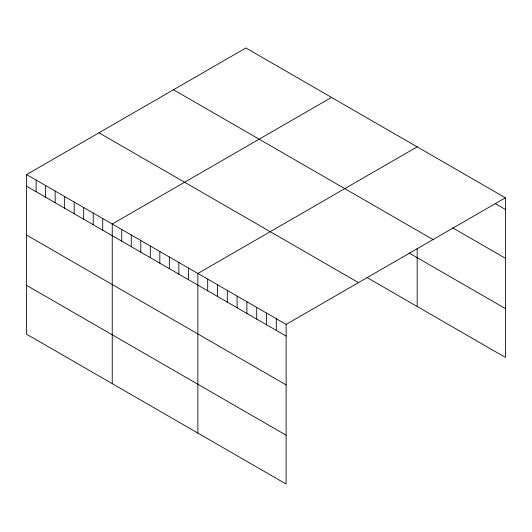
<?xml version="1.0" encoding="UTF-8"?>
<svg xmlns="http://www.w3.org/2000/svg" width="532" height="532" viewBox="0 0 532 532"><rect width="100%" height="100%" fill="white"/><g stroke="black" fill="none" stroke-linecap="round" stroke-linejoin="round"><path stroke-width="0.8" d="M505.4 197.798L286.116 324.4L286.116 484.027L26.6 334.202L26.6 174.576L245.884 47.973L505.4 197.798L505.4 357.424L366.867 277.445M331.522 97.416L112.239 224.019L112.239 383.645M417.168 146.859L197.877 273.461L197.877 433.088M495.598 203.803L505.4 209.462M452.878 227.969L505.4 258.293M173.518 89.748L433.035 239.58M409.008 252.946L505.4 308.6M98.965 132.794L358.482 282.625M26.6 174.576L286.116 324.4M26.6 186.24L286.116 336.071M26.6 235.064L286.116 384.895M26.6 285.371L286.116 435.203M417.168 248.371L417.168 306.485M276.314 318.741L276.314 330.405M266.505 313.082L266.505 324.746M256.703 307.423L256.703 319.087M246.901 301.764L246.901 313.428M237.092 296.105L237.092 307.769M227.29 290.439L227.29 302.11M217.488 284.78L217.488 296.444M207.686 279.12L207.686 290.785M188.361 267.968L188.361 279.632M178.852 262.476L178.852 274.14M169.336 256.976L169.336 268.647M159.819 251.483L159.819 263.154M150.303 245.99L150.303 257.654M140.787 240.497L140.787 252.161M131.271 235.004L131.271 246.668M121.755 229.511L121.755 241.176M102.723 218.526L102.723 230.19M93.206 213.026L93.206 224.697M83.69 207.533L83.69 219.204M74.181 202.04L74.181 213.704M64.665 196.547L64.665 208.212M55.148 191.055L55.148 202.719M45.632 185.562L45.632 197.226M36.116 180.069L36.116 191.733"/></g></svg>
